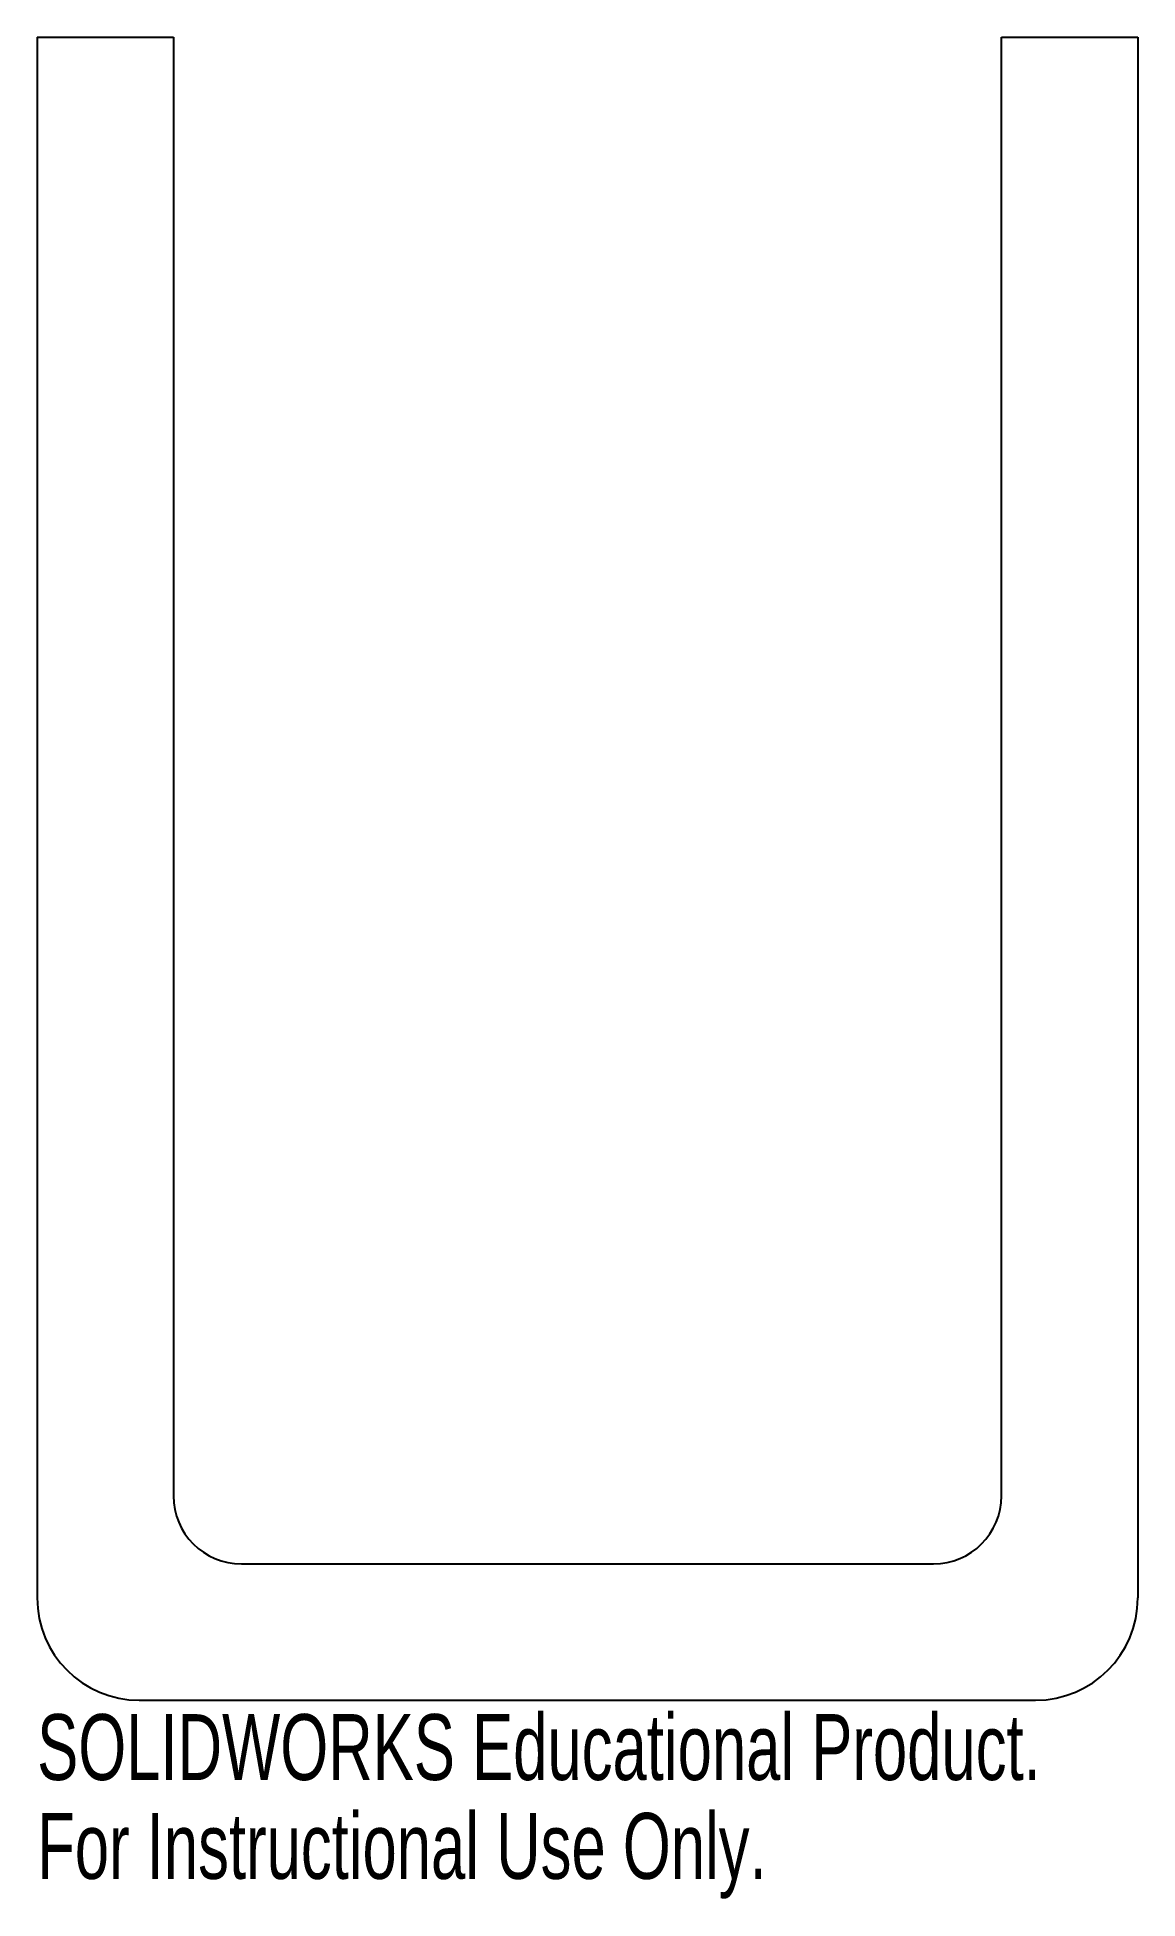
# Model space of a CAD drawing. Header units: millimetres. Extents: x -132 to -51, y -105 to 31.
import ezdxf

# ---------------------------------------------------------------- set-up
doc = ezdxf.new("R2010")
doc.units = ezdxf.units.MM
doc.styles.add('SLDTEXTSTYLE0', font='TXT', dxfattribs={"width": 0.7})

msp = doc.modelspace()

# ---------------------------------------------------------------- linework, layer by layer
at = {"color": 7, "linetype": 'Continuous', "lineweight": 25}
for p, q in [((-131.53, 31.17), (-121.53, 31.17)), ((-131.53, 31.17), (-131.53, -83.33)), ((-121.53, 31.17), (-121.53, -75.83)), ((-60.73, 31.17), (-50.73, 31.17)), ((-60.73, -75.83), (-60.73, 31.17)), ((-50.73, 31.17), (-50.73, -83.33)), ((-116.53, -80.83), (-65.73, -80.83)), ((-124.03, -90.83), (-58.23, -90.83))]:
    msp.add_line(p, q, dxfattribs=at)
for centre, radius, start, end in [((-116.53, -75.83), 5, 180, 270), ((-65.73, -75.83), 5, 270, 0), ((-124.03, -83.33), 7.5, 180, 270), ((-58.23, -83.33), 7.5, 270, 0)]:
    msp.add_arc(centre, radius, start, end, dxfattribs=at)

# ---------------------------------------------------------------- texts
at = {"color": 7, "linetype": 'Continuous', "char_height": 4.8336, "attachment_point": 1, "style": 'SLDTEXTSTYLE0'}
for s, insert in [('SOLIDWORKS Educational Product.', (-131.53, -91.85)), ('For Instructional Use Only.', (-131.53, -99.1))]:
    msp.add_mtext(s, dxfattribs=dict(at, insert=insert))

doc.saveas('drawing.dxf')
